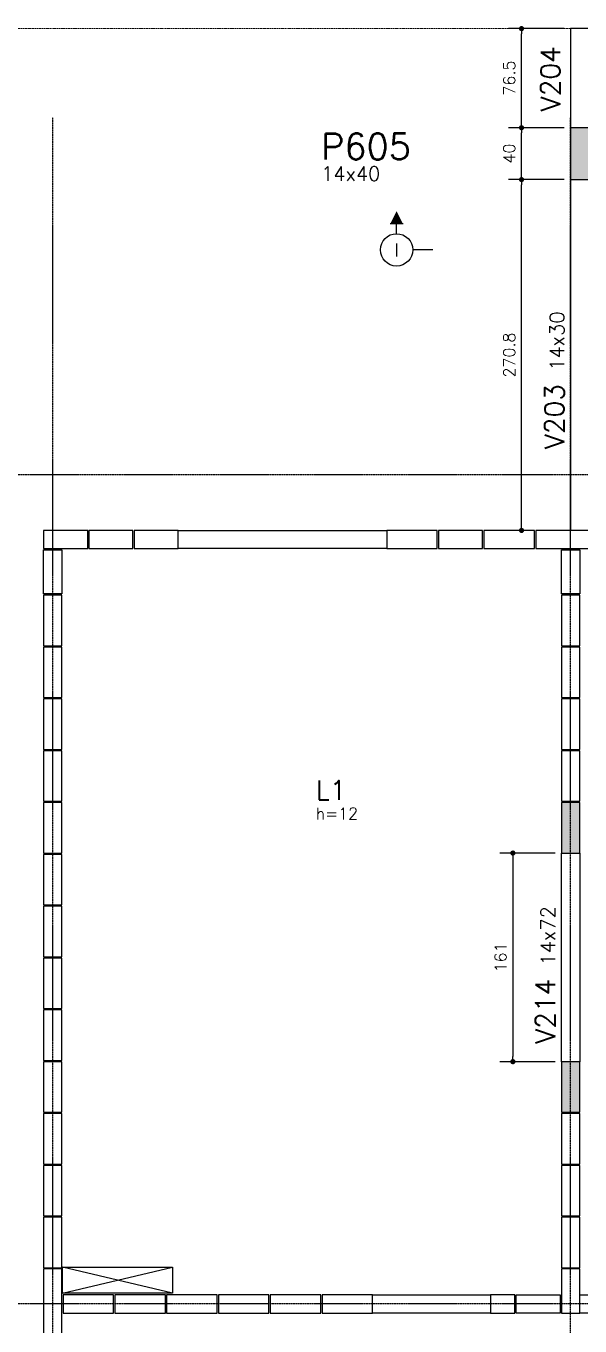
# Model space of a CAD drawing. Extents: x -39962 to 7293, y 37164 to 43490.
# Drawn here: x 808 to 1236, y 42423 to 43426 of the extents above; entities that cross this region are included whole.
import ezdxf
from ezdxf.enums import TextEntityAlignment as Align

# ---------------------------------------------------------------- set-up
doc = ezdxf.new("R2010")
doc.units = 0
doc.linetypes.add('AXES', pattern=[0.54, 0.3, -0.08, 0.08, -0.08])
doc.linetypes.add('Double dash', pattern=[55, 20, -5, 10, -5, 10, -5])
doc.layers.get('0').update_dxf_attribs({"linetype": 'CONTINUOUS'})
doc.layers.get('Defpoints').update_dxf_attribs({"linetype": 'CONTINUOUS'})
for name, color, linetype in [('COTA', 1, 'CONTINUOUS'), ('EIXOS', 1, 'AXES'), ('H2', 252, 'CONTINUOUS'), ('L-D', 2, 'CONTINUOUS'), ('L-N', 4, 'CONTINUOUS'), ('Linha_media', 4, 'CONTINUOUS'), ('P-D', 2, 'CONTINUOUS'), ('P-M', 5, 'CONTINUOUS'), ('PENA_1', 1, 'CONTINUOUS'), ('PENA_3', 3, 'CONTINUOUS'), ('PIL-N', 4, 'CONTINUOUS'), ('VIG-D', 2, 'CONTINUOUS'), ('VIG-N', 4, 'CONTINUOUS'), ('VIGA', 3, 'CONTINUOUS')]:
    doc.layers.add(name, color=color, linetype=linetype)
doc.layers.add('TLV-DVI-___-CNT', color=7, linetype='Double dash', lineweight=9)
doc.styles.add('COTA', font='romans.shx')
doc.styles.add('ROMANS', font='ROMANS')
doc.styles.get("Standard").update_dxf_attribs({"font": 'ROMANS.SHX'})
doc.styles.add('Texto1', font='romans.shx', dxfattribs={"height": 9})
doc.dimstyles.new('forma', dxfattribs={"dimscale": 5, "dimtxt": 1.8, "dimasz": 0.8, "dimexe": 2, "dimexo": 1, "dimgap": 1, "dimtad": 1, "dimdec": 1, "dimzin": 9, "dimdsep": 46, "dimtxsty": 'COTA', "dimblk1": 'DOT', "dimblk2": 'DOT', "dimsah": 1, "dimcen": 0, "dimdle": 1, "dimclrd": 256, "dimclre": 256, "dimclrt": 2, "dimadec": 0, "dimazin": 0, "dimtfac": 1, "dimtdec": 0, "dimtmove": 0, "dimatfit": 3, "dimfxl": 1, "dimtolj": 1, "dimtzin": 0, "dimarcsym": 0})

# ---------------------------------------------------------------- blocks, each defined once
blk = doc.blocks.new('Family - ___-2103959-PLANTA INFERIOR 2')
at = {"layer": 'TLV-DVI-___-CNT', "color": 1, "true_color": 0xff0000}
blk.add_line((-34123, 10030), (-48652, 10030), dxfattribs=at)
blk = doc.blocks.new('A$C8a1ee3b4')
at = {"layer": 'TLV-DVI-___-CNT', "color": 1, "true_color": 0xff0000, "xscale": 0.1, "yscale": 0.1, "zscale": 0.1}
blk.add_blockref('Family - ___-2103959-PLANTA INFERIOR 2', (4865.2, 1037.1), dxfattribs=at)
blk = doc.blocks.new('seção_esq')
at = {"layer": 'Linha_media'}
for p, q in [((1, 4), (-1, 4)), ((0, 2.5), (0, 4)), ((5.62, 0), (2.5, 0))]:
    blk.add_line(p, q, dxfattribs=at)
blk.add_circle((0, 0), 2.5, dxfattribs=at)
blk.add_solid([(1, 4), (0, 6), (-1, 4)], dxfattribs=at)
blk = doc.blocks.new('atrib_seção')
at = {"layer": 'Linha_media', "style": 'ROMANS'}
blk.add_attdef('X', text='', height=2, dxfattribs=at).set_placement((0, 0), align=Align.MIDDLE)
blk = doc.blocks.new('_Dot')
at = {"color": 0, "linetype": 'ByBlock', "lineweight": -2}
blk.add_line((-0.5, 0), (-1, 0), dxfattribs=at)
at = {"color": 0, "linetype": 'ByBlock', "const_width": 0.5}
blk.add_lwpolyline([(-0.25, 0, 1), (0.25, 0, 1)], format="xyb", close=True, dxfattribs=at)
blk = doc.blocks.new('*D44')
at = {"layer": 'COTA', "lineweight": -2, "transparency": 16777216}
for p, q in [((1223.5, 43307.4), (1180.6, 43307.4)), ((1190.6, 43040.6), (1190.6, 43303.4)), ((1190.3, 43036.6), (1180.6, 43036.6))]:
    blk.add_line(p, q, dxfattribs=at)
at = {"layer": 'Defpoints', "color": 0, "transparency": 16777216}
for p in [(1190.6, 43307.4), (1228.5, 43307.4), (1195.3, 43036.6)]:
    blk.add_point(p, dxfattribs=at)
at = {"layer": 'COTA', "lineweight": -2, "transparency": 16777216, "xscale": 4, "yscale": 4, "zscale": 4}
for p, rotation in [((1190.6, 43307.4), 90), ((1190.6, 43036.6), 270)]:
    blk.add_blockref('_Dot', p, dxfattribs=dict(at, rotation=rotation))
at = {"layer": 'COTA', "color": 2, "transparency": 16777216, "insert": (1181.1, 43172), "char_height": 9, "attachment_point": 5, "rotation": 90, "style": 'COTA'}
blk.add_mtext('\\A1;270.8 ', dxfattribs=at)
blk = doc.blocks.new('*D45')
at = {"layer": 'COTA', "lineweight": -2, "transparency": 16777216}
for p, q in [((1223.5, 43347.4), (1180.6, 43347.4)), ((1190.6, 43311.4), (1190.6, 43343.4)), ((1223.5, 43307.4), (1180.6, 43307.4))]:
    blk.add_line(p, q, dxfattribs=at)
at = {"layer": 'Defpoints', "color": 0, "transparency": 16777216}
for p in [(1190.6, 43347.4), (1228.5, 43347.4), (1228.5, 43307.4)]:
    blk.add_point(p, dxfattribs=at)
at = {"layer": 'COTA', "lineweight": -2, "transparency": 16777216, "xscale": 4, "yscale": 4, "zscale": 4}
for p, rotation in [((1190.6, 43347.4), 90), ((1190.6, 43307.4), 270)]:
    blk.add_blockref('_Dot', p, dxfattribs=dict(at, rotation=rotation))
at = {"layer": 'COTA', "color": 2, "transparency": 16777216, "insert": (1181.1, 43327.4), "char_height": 9, "attachment_point": 5, "rotation": 90, "style": 'COTA'}
blk.add_mtext('\\A1;40 ', dxfattribs=at)
blk = doc.blocks.new('*D46')
at = {"layer": 'COTA', "lineweight": -2, "transparency": 16777216}
for p, q in [((1223.5, 43423.9), (1180.6, 43423.9)), ((1190.6, 43351.4), (1190.6, 43419.9)), ((1223.5, 43347.4), (1180.6, 43347.4))]:
    blk.add_line(p, q, dxfattribs=at)
at = {"layer": 'Defpoints', "color": 0, "transparency": 16777216}
for p in [(1190.6, 43423.9), (1228.5, 43423.9), (1228.5, 43347.4)]:
    blk.add_point(p, dxfattribs=at)
at = {"layer": 'COTA', "lineweight": -2, "transparency": 16777216, "xscale": 4, "yscale": 4, "zscale": 4}
for p, rotation in [((1190.6, 43423.9), 90), ((1190.6, 43347.4), 270)]:
    blk.add_blockref('_Dot', p, dxfattribs=dict(at, rotation=rotation))
at = {"layer": 'COTA', "color": 2, "transparency": 16777216, "insert": (1181.1, 43385.7), "char_height": 9, "attachment_point": 5, "rotation": 90, "style": 'COTA'}
blk.add_mtext('\\A1;76.5 ', dxfattribs=at)
blk = doc.blocks.new('*D59')
at = {"layer": 'COTA', "lineweight": -2, "transparency": 16777216}
for p, q in [((1216.5, 42787.6), (1173.9, 42787.6)), ((1183.9, 42783.6), (1183.9, 42630.6)), ((1216.5, 42626.6), (1173.9, 42626.6))]:
    blk.add_line(p, q, dxfattribs=at)
at = {"layer": 'Defpoints', "color": 0, "transparency": 16777216}
for p in [(1221.5, 42787.6), (1183.9, 42626.6), (1221.5, 42626.6)]:
    blk.add_point(p, dxfattribs=at)
at = {"layer": 'COTA', "lineweight": -2, "transparency": 16777216, "xscale": 4, "yscale": 4, "zscale": 4}
for p, rotation in [((1183.9, 42787.6), 90), ((1183.9, 42626.6), 270)]:
    blk.add_blockref('_Dot', p, dxfattribs=dict(at, rotation=rotation))
at = {"layer": 'COTA', "color": 2, "transparency": 16777216, "insert": (1174.4, 42707.1), "char_height": 9, "attachment_point": 5, "rotation": 90, "style": 'COTA'}
blk.add_mtext('\\A1;161 ', dxfattribs=at)
blk = doc.blocks.new('A$Cf9bf1722')
blk.add_lwpolyline([(14.5, -568.7), (99.5, -568.7), (99.5, -588.7), (14.5, -588.7)], close=True)
at = {"layer": 'PENA_1'}
for p, q in [((99.5, -588.7), (14.5, -568.7)), ((14.5, -588.7), (99.5, -568.7))]:
    blk.add_line(p, q, dxfattribs=at)

msp = doc.modelspace()

# ---------------------------------------------------------------- hatches: boundary and pattern name
at = {"layer": 'H2'}
for points in [[(1242.51, 43347.43), (1228.51, 43347.43), (1228.51, 43307.43), (1242.51, 43307.43)], [(1221.51, 42787.59), (1235.51, 42787.59), (1235.51, 42826.59), (1221.51, 42826.59)], [(1221.51, 42587.59), (1235.51, 42587.59), (1235.51, 42626.59), (1221.51, 42626.59)]]:
    msp.add_hatch(color=256, dxfattribs=at).paths.add_polyline_path(points)

# ---------------------------------------------------------------- linework, layer by layer
for points in [[(821.51, 43022.59), (855.51, 43022.59), (855.51, 43036.59), (821.51, 43036.59), (821.51, 43022.59)], [(856.51, 43022.59), (890.51, 43022.59), (890.51, 43036.59), (856.51, 43036.59), (856.51, 43022.59)], [(891.51, 43022.59), (925.51, 43022.59), (925.51, 43036.59), (891.51, 43036.59), (891.51, 43022.59)], [(1086.51, 43022.59), (1125.51, 43022.59), (1125.51, 43036.59), (1086.51, 43036.59), (1086.51, 43022.59)], [(1126.51, 43022.59), (1160.51, 43022.59), (1160.51, 43036.59), (1126.51, 43036.59), (1126.51, 43022.59)], [(1161.51, 43022.59), (1200.51, 43022.59), (1200.51, 43036.59), (1161.51, 43036.59), (1161.51, 43022.59)], [(1201.51, 43022.59), (1255.51, 43022.59), (1255.51, 43036.59), (1201.51, 43036.59), (1201.51, 43022.59)], [(821.51, 42987.59), (821.51, 43021.59), (835.51, 43021.59), (835.51, 42987.59), (821.51, 42987.59)], [(1221.51, 42987.59), (1221.51, 43021.59), (1235.51, 43021.59), (1235.51, 42987.59), (1221.51, 42987.59)], [(821.51, 42986.59), (821.51, 42947.59), (835.51, 42947.59), (835.51, 42986.59), (821.51, 42986.59)], [(1221.51, 42986.59), (1221.51, 42947.59), (1235.51, 42947.59), (1235.51, 42986.59), (1221.51, 42986.59)], [(821.51, 42946.59), (821.51, 42907.59), (835.51, 42907.59), (835.51, 42946.59), (821.51, 42946.59)], [(1221.51, 42946.59), (1221.51, 42907.59), (1235.51, 42907.59), (1235.51, 42946.59), (1221.51, 42946.59)], [(821.51, 42906.59), (821.51, 42867.59), (835.51, 42867.59), (835.51, 42906.59), (821.51, 42906.59)], [(1221.51, 42906.59), (1221.51, 42867.59), (1235.51, 42867.59), (1235.51, 42906.59), (1221.51, 42906.59)], [(821.51, 42866.59), (821.51, 42827.59), (835.51, 42827.59), (835.51, 42866.59), (821.51, 42866.59)], [(1221.51, 42866.59), (1221.51, 42827.59), (1235.51, 42827.59), (1235.51, 42866.59), (1221.51, 42866.59)], [(821.51, 42826.59), (821.51, 42787.59), (835.51, 42787.59), (835.51, 42826.59), (821.51, 42826.59)], [(821.51, 42786.59), (821.51, 42747.59), (835.51, 42747.59), (835.51, 42786.59), (821.51, 42786.59)], [(821.51, 42746.59), (821.51, 42707.59), (835.51, 42707.59), (835.51, 42746.59), (821.51, 42746.59)], [(821.51, 42706.59), (821.51, 42667.59), (835.51, 42667.59), (835.51, 42706.59), (821.51, 42706.59)], [(821.51, 42666.59), (821.51, 42627.59), (835.51, 42627.59), (835.51, 42666.59), (821.51, 42666.59)], [(821.51, 42626.59), (821.51, 42587.59), (835.51, 42587.59), (835.51, 42626.59), (821.51, 42626.59)], [(821.51, 42586.59), (821.51, 42547.59), (835.51, 42547.59), (835.51, 42586.59), (821.51, 42586.59)], [(1221.51, 42586.59), (1221.51, 42547.59), (1235.51, 42547.59), (1235.51, 42586.59), (1221.51, 42586.59)], [(821.51, 42546.59), (821.51, 42507.59), (835.51, 42507.59), (835.51, 42546.59), (821.51, 42546.59)], [(1221.51, 42546.59), (1221.51, 42507.59), (1235.51, 42507.59), (1235.51, 42546.59), (1221.51, 42546.59)], [(821.51, 42506.59), (821.51, 42467.59), (835.51, 42467.59), (835.51, 42506.59), (821.51, 42506.59)], [(1221.51, 42506.59), (1221.51, 42467.59), (1235.51, 42467.59), (1235.51, 42506.59), (1221.51, 42506.59)], [(821.51, 42466.59), (821.51, 42412.59), (835.51, 42412.59), (835.51, 42466.59), (821.51, 42466.59)], [(1235.51, 42432.59), (1235.51, 42466.59), (1221.51, 42466.59), (1221.51, 42432.59), (1235.51, 42432.59)], [(836.51, 42432.59), (875.51, 42432.59), (875.51, 42446.59), (836.51, 42446.59), (836.51, 42432.59)], [(876.51, 42432.59), (915.51, 42432.59), (915.51, 42446.59), (876.51, 42446.59), (876.51, 42432.59)], [(916.51, 42432.59), (955.51, 42432.59), (955.51, 42446.59), (916.51, 42446.59), (916.51, 42432.59)], [(956.51, 42432.59), (995.51, 42432.59), (995.51, 42446.59), (956.51, 42446.59), (956.51, 42432.59)], [(996.51, 42432.59), (1035.51, 42432.59), (1035.51, 42446.59), (996.51, 42446.59), (996.51, 42432.59)], [(1036.51, 42432.59), (1075.51, 42432.59), (1075.51, 42446.59), (1036.51, 42446.59), (1036.51, 42432.59)], [(1166.51, 42432.59), (1185.51, 42432.59), (1185.51, 42446.59), (1166.51, 42446.59), (1166.51, 42432.59)], [(1186.51, 42446.59), (1220.51, 42446.59), (1220.51, 42432.59), (1186.51, 42432.59), (1186.51, 42446.59)]]:
    msp.add_lwpolyline(points)
for points in [[(925.51, 43036.59), (1086.51, 43036.59), (1086.51, 43022.59), (925.51, 43022.59)], [(1075.51, 42446.59), (1166.51, 42446.59), (1166.51, 42432.59), (1075.51, 42432.59)], [(1235.51, 42446.59), (1471.51, 42446.59), (1471.51, 42432.59), (1235.51, 42432.59)]]:
    msp.add_lwpolyline(points, close=True)
at = {"layer": 'EIXOS', "color": 244, "true_color": 0x991b1e}
for p, q in [((828.51, 41634.64), (828.51, 43355.31)), ((1228.51, 41634.64), (1228.51, 43355.31)), ((3320.81, 43079.59), (463.24, 43079.59)), ((3320.81, 42439.59), (463.24, 42439.59))]:
    msp.add_line(p, q, dxfattribs=at)
at = {"layer": 'P-M', "linetype": 'Continuous'}
for points in [[(1242.51, 43347.43), (1228.51, 43347.43), (1228.51, 43307.43), (1242.51, 43307.43), (1242.51, 43347.43)], [(1221.51, 42787.59), (1235.51, 42787.59), (1235.51, 42826.59), (1221.51, 42826.59), (1221.51, 42787.59)], [(1221.51, 42587.59), (1235.51, 42587.59), (1235.51, 42626.59), (1221.51, 42626.59), (1221.51, 42587.59)]]:
    msp.add_lwpolyline(points, dxfattribs=at)
at = {"layer": 'PENA_3'}
for p, q in [((1221.51, 42626.59), (1221.51, 42787.59)), ((1235.51, 42787.59), (1235.51, 42626.59))]:
    msp.add_line(p, q, dxfattribs=at)
at = {"layer": 'VIGA'}
for p, q in [((1228.51, 43423.93), (1228.51, 43347.43)), ((1665.51, 43423.93), (1228.51, 43423.93)), ((1228.51, 43307.43), (1228.51, 43036.43))]:
    msp.add_line(p, q, dxfattribs=at)

# ---------------------------------------------------------------- block references
msp.add_blockref('A$Cf9bf1722', (821.51, 43036.59))
at = {"layer": 'PENA_3', "xscale": 5, "yscale": 5, "zscale": 5}
msp.add_blockref('seção_esq', (1094.09, 43253.14), dxfattribs=at)
msp.add_blockref('atrib_seção', (1094.09, 43253.14), dxfattribs=at).add_auto_attribs({'X': 'I'})
at = {"layer": 'VIGA'}
msp.add_blockref('A$C8a1ee3b4', (203.06, 41383.83), dxfattribs=at)

# ---------------------------------------------------------------- texts
at = {"layer": 'L-D', "style": 'Texto1'}
msp.add_text('h=12', height=9, dxfattribs=at).set_placement((1031.6, 42813.61))
at = {"layer": 'L-N'}
msp.add_text('L1', height=15, dxfattribs=at).set_placement((1031.6, 42828.61))
at = {"layer": 'P-D', "linetype": 'Continuous'}
msp.add_text('14x40', height=11, dxfattribs=at).set_placement((1035.77, 43306.42))
at = {"layer": 'PIL-N', "linetype": 'Continuous'}
msp.add_text('P605', height=20, dxfattribs=at).set_placement((1035.77, 43322.92))
at = {"layer": 'VIG-D', "linetype": 'Continuous'}
for s, p in [('14x30', (1223.48, 43159.88)), ('14x72', (1216.45, 42700.85))]:
    msp.add_text(s, height=11, rotation=90, dxfattribs=at).set_placement(p)
at = {"layer": 'VIG-N', "linetype": 'Continuous'}
for s, p in [('V204', (1220.38, 43360.18)), ('V203', (1223.48, 43099.45)), ('V214', (1216.45, 42640.42))]:
    msp.add_text(s, height=15, rotation=90, dxfattribs=at).set_placement(p)

# ---------------------------------------------------------------- dimensions: what is measured, and where the dimension line sits
at = {"layer": 'COTA'}
for base, p1, p2, override, picture, middle in [((1190.58, 43423.93), (1228.51, 43347.43), (1228.51, 43423.93), {"dimpost": ' ', "dimtmove": 1}, '*D46', (1181.08, 43385.68)), ((1190.58, 43347.43), (1228.51, 43307.43), (1228.51, 43347.43), {"dimpost": ' ', "dimtmove": 1}, '*D45', (1181.08, 43327.43)), ((1190.58, 43307.43), (1195.3, 43036.59), (1228.51, 43307.43), {"dimpost": ' '}, '*D44', (1181.08, 43172.01)), ((1183.92, 42626.59), (1221.51, 42787.59), (1221.51, 42626.59), {"dimpost": ' '}, '*D59', (1174.42, 42707.09))]:
    dim = msp.add_linear_dim(base=base, p1=p1, p2=p2, angle=90, dimstyle='forma', override=override, dxfattribs=at)
    dim.commit()
    dim.dimension.update_dxf_attribs({"geometry": picture, "text_midpoint": middle})

doc.saveas('drawing.dxf')
